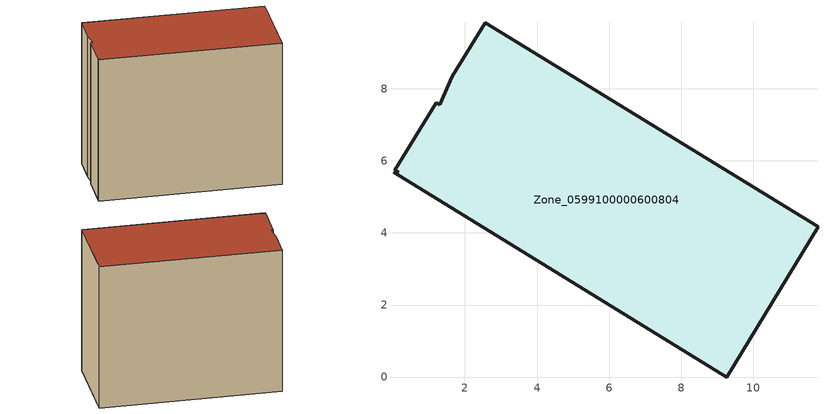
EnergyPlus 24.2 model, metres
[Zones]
Zone_0599100000600804
 floor ground (C_G): 9.27,0 0.02,5.69 0.15,5.68 0.05,5.74 1.2,7.62 1.29,7.56 1.65,8.35 2.56,9.83 11.8,4.17 z0
 wall outside (C_F): 1.65,8.35 1.29,7.56 1.2,7.62 0.05,5.74 0.15,5.68 0.02,5.69 9.27,0 11.8,4.17 2.56,9.83 1.65,8.35 z0:9.18
 roof outside (C_R): 0.02,5.69 9.27,0 11.8,4.17 2.56,9.83 1.65,8.35 1.29,7.56 1.2,7.62 0.05,5.74 0.15,5.68 z9.18
[BUILDING]
Pand.0599100000600804: North Axis=0; Terrain=City; Loads Convergence Tolerance Value=0.04; Temperature Convergence Tolerance Value=0.4; Solar Distribution=FullExterior; Maximum Number of Warmup Days=25; Minimum Number of Warmup Days=1
[Site:Location]
Rotterdam.The.Hague.AP_ZH_NLD Design_Conditions: Latitude=51.96; Longitude=4.45; Time Zone=1; Elevation=-4.5
[SITE:GROUNDTEMPERATURE:BUILDINGSURFACE]
18, 18, 18, 18, 18, 18, 18, 18, 18, 18, 18, 18
[MATERIAL] Thermal Absorptance=0.9; Solar Absorptance=0.7; Visible Absorptance=0.7
Name | Roughness | Thickness | Conductivity | Density | Specific Heat
G.TI.1946 | MediumSmooth | 0.15 | 1 | 540 | 1210
F.TI.1946 | Rough | 0.3 | 0.857143 | 1920 | 840
R.TI.1946 | MediumRough | 0.2 | 0.1 | 1500 | 1000
[CONSTRUCTION]
C_G: G.TI.1946
C_F: F.TI.1946
C_R: R.TI.1946
[ZONE]
Zone_0599100000600804: Type=1; Multiplier=1; Ceiling Height=Autocalculate; Volume=Autocalculate; Floor Area=autocalculate; Part of Total Floor Area=Yes
[ZONEINFILTRATION:DESIGNFLOWRATE]
Infil_Zone_0599100000600804: Zone or ZoneList or Space or SpaceList=Zone_0599100000600804; Schedule=AlwaysOn; Design Flow Rate Calculation Method=Flow/Area; Flow Rate per Floor Area=0.003; Constant Term Coefficient=1; Temperature Term Coefficient=0; Velocity Term Coefficient=0; Velocity Squared Term Coefficient=0
[HVACTEMPLATE:ZONE:IDEALLOADSAIRSYSTEM]
Zone_0599100000600804: Maximum Heating Supply Air Temperature=50; Minimum Cooling Supply Air Temperature=13; Maximum Heating Supply Air Humidity Ratio=0.0156; Minimum Cooling Supply Air Humidity Ratio=0.0077; Heating Limit=NoLimit; Cooling Limit=NoLimit; Dehumidification Control Type=ConstantSensibleHeatRatio; Cooling Sensible Heat Ratio=0.7; Dehumidification Setpoint=60; Humidification Control Type=None; Humidification Setpoint=30; Outdoor Air Method=None; Outdoor Air Flow Rate per Person=0.00944; Outdoor Air Flow Rate per Zone Floor Area=0; Outdoor Air Flow Rate per Zone=0; Demand Controlled Ventilation Type=None; Outdoor Air Economizer Type=NoEconomizer; Heat Recovery Type=None; Sensible Heat Recovery Effectiveness=0.7; Latent Heat Recovery Effectiveness=0.65
[ZONECONTROL:THERMOSTAT]
ThermostatControl_Zone_0599100000600804: Zone or ZoneList=Zone_0599100000600804; Control Type Schedule=DualSetpointControlType; Control 1=Thermostat_Zone_0599100000600804; Temperature Difference Between Cutout And Setpoint=0
[THERMOSTATSETPOINT:DUALSETPOINT]
Thermostat_Zone_0599100000600804: Heating Setpoint Temperature Schedule=HeatingSetpoint_Zone_0599100000600804; Cooling Setpoint Temperature Schedule=CoolingSetpoint_Zone_0599100000600804
[SCHEDULE:COMPACT]
HeatingSetpoint_Zone_0599100000600804: Through: 12/31, For: AllDays, Until: 24:00, 21
CoolingSetpoint_Zone_0599100000600804: Through: 12/31, For: AllDays, Until: 24:00, 24
DualSetpointControlType: Through: 12/31, For: AllDays, Until: 24:00, 4
AlwaysOn: Through: 12/31, For: AllDays, Until: 24:00, 1
